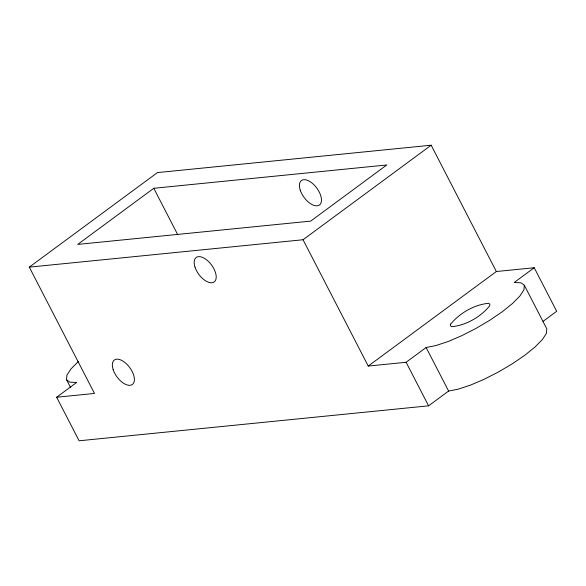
<?xml version="1.0" encoding="UTF-8"?>
<svg xmlns="http://www.w3.org/2000/svg" width="586" height="586" viewBox="0 0 586 586"><rect width="100%" height="100%" fill="white"/><g stroke="black" fill="none" stroke-linecap="round" stroke-linejoin="round"><path stroke-width="0.88" d="M70.701 387.778L66.54 379.706L66.899 375.208L70.928 368.99L78.356 361.474M524.316 285.257L523.957 289.762L519.921 295.981L512.501 303.497L502.195 311.803L489.706 320.322L475.883 328.475L461.673 335.719L448.041 341.543L435.911 345.564L426.125 347.498L406.105 362.273L368.242 366.06L303.05 239.747L29.3 267.135L94.493 393.448L56.637 397.235L79.117 440.789L428.586 405.827L448.605 391.06L458.391 389.119L470.521 385.097L484.153 379.274L498.364 372.037L512.186 363.877L524.675 355.358L534.981 347.051L542.402 339.536L546.438 333.317L546.797 328.812L524.316 285.257L520.991 282.789L514.2 282.511L534.22 267.736L556.7 311.291L543.119 321.318M29.3 267.135L157.414 172.599L431.164 145.211L496.357 271.523L534.22 267.736M153.781 188.282L77.711 244.413L310.69 221.105L386.76 164.974L153.781 188.282L177.69 234.612M56.637 397.235L76.656 382.46L69.866 382.182L66.54 379.706M303.05 239.747L431.164 145.211M368.242 366.06L496.357 271.523M426.125 347.498L448.605 391.06M406.105 362.273L428.586 405.827M450.597 324.183L450.466 325.823L451.674 326.717C466.097 325.347 480.571 316.982 489.72 305.826L489.852 304.185L488.643 303.292C474.221 304.661 459.746 313.027 450.597 324.183M113.179 369.7A15.192 7.904 53.6 0 0 132.136 384.628A15.192 7.904 53.6 0 0 124.767 362.375A15.192 7.904 53.6 0 0 113.179 369.7M195.006 267.15A15.192 7.904 53.6 0 0 213.963 282.086A15.192 7.904 53.6 0 0 206.594 259.832A15.192 7.904 53.6 0 0 195.006 267.15M300.266 190.23A15.192 7.904 53.6 0 0 319.224 205.159A15.192 7.904 53.6 0 0 311.855 182.905A15.192 7.904 53.6 0 0 300.266 190.23"/></g></svg>
